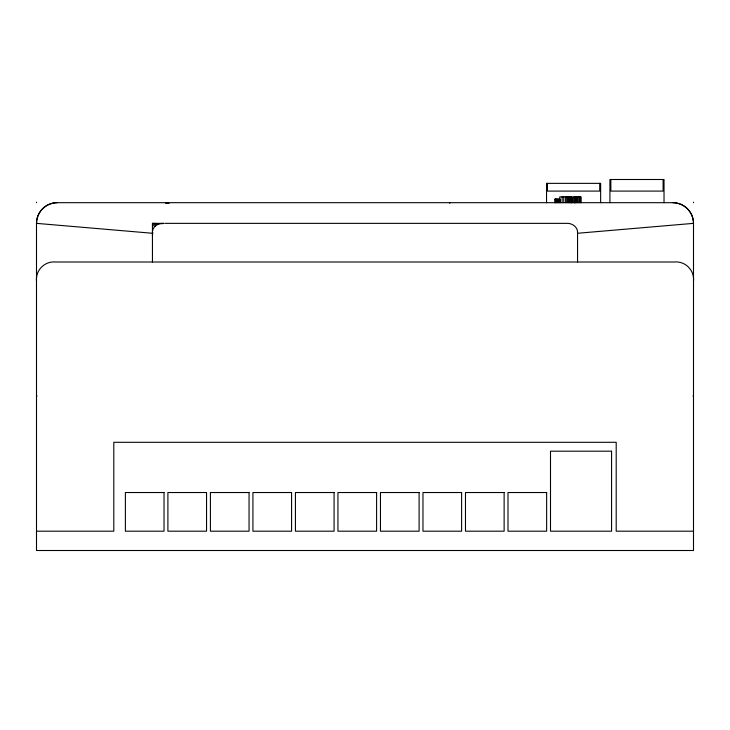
<?xml version="1.0" encoding="UTF-8"?>
<svg xmlns="http://www.w3.org/2000/svg" width="730" height="730" viewBox="0 0 730 730"><rect width="100%" height="100%" fill="white"/><g stroke="black" fill="none" stroke-linecap="round" stroke-linejoin="round"><path stroke-width="1.09" d="M161.823 223.8A12.656 12.656 0 0 1 163.447 223.471L164.031 223.362L152.442 223.362L152.442 262.015M36.5 281.333C35.314 270.264 44.758 260.829 55.827 262.015L674.173 262.015C685.242 260.829 694.686 270.264 693.5 281.333M163.447 223.471C157.716 222.842 151.876 227.167 152.442 233.271L36.5 223.362L36.5 550.502L693.5 550.502L693.5 223.362A20.686 20.686 0 0 0 672.814 202.684L57.186 202.684A20.686 20.686 0 0 0 36.5 223.362L37.084 223.362M577.558 262.015L577.558 233.271L693.5 223.362A20.878 20.878 0 0 0 672.814 202.684M554.928 199.107L560.175 199.107L560.175 202.684M165.099 223.362L565.969 223.362C571.836 222.769 578.16 226.847 577.558 233.271M692.916 223.362L693.5 223.362M36.5 395.916L37.084 395.916M692.916 395.916L693.5 395.916M36.5 531.184L113.798 531.184L113.798 442.298L616.202 442.298L616.202 531.184L693.5 531.184M152.442 224.302L157.598 224.466M152.442 223.362L160.49 223.645M152.442 225.716L155.344 225.844M693.5 202.183L693.5 202.703M664.026 202.684L664.026 179.498L609.924 179.498L609.924 202.684M663.105 179.498L663.105 191.087L610.846 191.087L610.846 179.498M600.644 202.684L600.644 183.358L546.542 183.358L546.542 202.684M599.722 183.358L599.722 191.087L547.464 191.087L547.464 183.358M580.879 202.684L580.879 196.881L572.566 196.881L572.566 202.684M580.742 196.881L580.742 202.684M579.529 196.881L579.529 202.684M578.269 196.881L578.269 202.684M577.348 196.881L577.348 202.684M576.545 196.881L576.545 202.684M575.842 196.881L575.842 202.684M575.24 196.881L575.24 202.684M574.775 196.881L574.775 202.684M574.437 196.881L574.437 202.684M571.553 202.684L571.553 196.881L559.764 196.881L559.764 202.684M571.453 196.881L571.471 202.684M571.134 196.881L571.134 202.684M570.614 196.881L570.614 202.684M569.875 196.881L569.875 202.684M568.98 196.881L568.98 202.684M567.976 196.881L567.976 202.684M566.854 196.881L566.854 202.684M565.631 196.881L565.631 202.684M563.779 196.881L563.779 202.684M562.127 196.881L562.127 202.684M559.061 199.107L559.061 202.684M558.048 199.107L558.048 202.684M557.145 199.107L557.145 202.684M556.388 199.107L556.388 202.684M555.767 199.107L555.767 202.684M555.311 199.107L555.311 202.684M555.019 199.107L554.928 202.684M449.762 202.684L449.762 203.278M36.5 202.183L36.5 202.684M36.5 223.362A20.878 20.878 0 0 1 57.186 202.684M152.442 236.027A12.656 12.656 0 0 1 152.871 232.751M166.741 203.278L166.02 203.278L168.849 203.278L166.741 203.278M611.567 451.186L550.502 451.186L550.502 531.184L611.567 531.184L611.567 451.186M164.031 492.531L125.387 492.531L125.387 531.184L164.031 531.184L164.031 492.531M206.544 492.531L167.9 492.531L167.9 531.184L206.544 531.184L206.544 492.531M249.058 492.531L210.413 492.531L210.413 531.184L249.058 531.184L249.058 492.531M291.571 492.531L252.927 492.531L252.927 531.184L291.571 531.184L291.571 492.531M334.084 492.531L295.431 492.531L295.431 531.184L334.084 531.184L334.084 492.531M376.598 492.531L337.944 492.531L337.944 531.184L376.598 531.184L376.598 492.531M419.102 492.531L380.458 492.531L380.458 531.184L419.102 531.184L419.102 492.531M461.615 492.531L422.971 492.531L422.971 531.184L461.615 531.184L461.615 492.531M504.129 492.531L465.484 492.531L465.484 531.184L504.129 531.184L504.129 492.531M546.642 492.531L507.998 492.531L507.998 531.184L546.642 531.184L546.642 492.531M574.227 202.684L574.227 196.881L574.163 202.684"/></g></svg>
